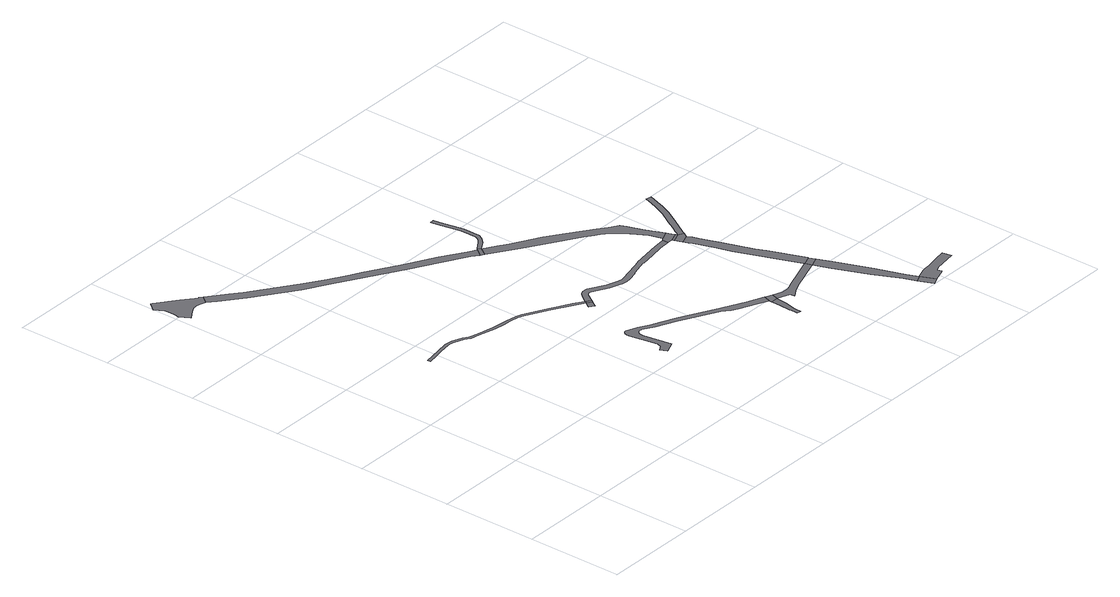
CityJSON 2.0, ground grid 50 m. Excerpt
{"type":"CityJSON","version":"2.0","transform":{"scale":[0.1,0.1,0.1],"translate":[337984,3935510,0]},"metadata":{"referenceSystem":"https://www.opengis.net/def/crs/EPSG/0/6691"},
"CityObjects":{
"road1":{"type":"Road","geometry":[{"type":"MultiSurface","lod":"1","boundaries":[[[0,1,2,3,4,5,6,7,8,9,10,11,12,13,14,15,16,17,18,19,20,21,22]]]}]},
"road2":{"type":"Road","attributes":{"RoadStructureAttribute.sectionType":"1"},"geometry":[{"type":"MultiSurface","lod":"1","boundaries":[[[23,24,25,26,27,28,29,30,31,32,33,34,35,36,37,38,39,40,41,42,43,44,45,46,47,48,49,50,51,52,53,54,55,56,57,58]]]}]},
"road3":{"type":"Road","attributes":{"function":"3","RoadStructureAttribute.sectionType":"1"},"geometry":[{"type":"MultiSurface","lod":"1","boundaries":[[[59,60,61,62,63,64,65,66,67,68,69,16,15,70,71,72,73,74,75,76,77,78,79]]]}]},
"road4":{"type":"Road","geometry":[{"type":"MultiSurface","lod":"1","boundaries":[[[80,81,82,83,84,58]]]}]},
"road5":{"type":"Road","geometry":[{"type":"MultiSurface","lod":"1","boundaries":[[[85,23,58,84]]]}]},
"road6":{"type":"Road","attributes":{"RoadStructureAttribute.sectionType":"1"},"geometry":[{"type":"MultiSurface","lod":"1","boundaries":[[[86,87,88,89,90,91,92,93,94,95,96,97,98,99,100,101,102,103,104,105,106,107,108,109,110,111,112,113,114,115,116,117,118,119,120,121,122]]]}]},
"road7":{"type":"Road","geometry":[{"type":"MultiSurface","lod":"1","boundaries":[[[78,123,124,125,79]]]}]},
"road8":{"type":"Road","attributes":{"RoadStructureAttribute.sectionType":"1"},"geometry":[{"type":"MultiSurface","lod":"1","boundaries":[[[126,127,128,129,130,131,132,133,134,135,136,137,138,139,140,141,142,23,85,143,144,145,146,147,148,149,150,151,152,153,154,155,156,157,158]]]}]},
"road9":{"type":"Road","attributes":{"RoadStructureAttribute.sectionType":"1"},"geometry":[{"type":"MultiSurface","lod":"1","boundaries":[[[159,160,161,162,163,164,165,166,167,168,169,170,171,172,173,125,124]]]}]},
"road10":{"type":"Road","geometry":[{"type":"MultiSurface","lod":"1","boundaries":[[[121,174,175,176,177,122]]]}]},
"road11":{"type":"Road","attributes":{"function":"3","RoadStructureAttribute.sectionType":"1"},"geometry":[{"type":"MultiSurface","lod":"1","boundaries":[[[123,178,179,180,181,182,183,184,185,186,187,188,189,190,191,192,193,194,195,196,197,198,199,200,201,202,124]]]}]},
"road12":{"type":"Road","attributes":{"RoadStructureAttribute.sectionType":"1"},"geometry":[{"type":"MultiSurface","lod":"1","boundaries":[[[203,204,205,206,207,176,175,174,208,209,210,211,212,213,214,215,216,175,217,218,219,220,221,222,223]]]}]},
"road13":{"type":"Road","geometry":[{"type":"MultiSurface","lod":"1","boundaries":[[[224,191,190,225,126,158,226,227]]]}]},
"road14":{"type":"Road","attributes":{"function":"3","RoadStructureAttribute.sectionType":"1"},"geometry":[{"type":"MultiSurface","lod":"1","boundaries":[[[226,228,229,227]]]}]},
"road15":{"type":"Road","geometry":[{"type":"MultiSurface","lod":"1","boundaries":[[[230,229,228,231,232]]]}]},
"road16":{"type":"Road","attributes":{"function":"3","RoadStructureAttribute.sectionType":"1"},"geometry":[{"type":"MultiSurface","lod":"1","boundaries":[[[231,233,234,235,236,237,238,239,223,240,241,242,243,244,245,246,247,232]]]}]},
"road17":{"type":"Road","geometry":[{"type":"MultiSurface","lod":"1","boundaries":[[[223,222,248,240]]]}]},
"road18":{"type":"Road","attributes":{"function":"3","RoadStructureAttribute.sectionType":"1"},"geometry":[{"type":"MultiSurface","lod":"1","boundaries":[[[249,250,251,248,222,252,253,254,255,256]]]}]},
"road19":{"type":"Road","geometry":[{"type":"MultiSurface","lod":"1","boundaries":[[[256,255,257,258]]]}]},
"road20":{"type":"Road","attributes":{"RoadStructureAttribute.sectionType":"1"},"geometry":[{"type":"MultiSurface","lod":"1","boundaries":[[[230,259,260,261,262,263,264,265,266,267,268,269,270,271,272,273,229]]]}]},
"road21":{"type":"Road","attributes":{"RoadStructureAttribute.sectionType":"1"},"geometry":[{"type":"MultiSurface","lod":"1","boundaries":[[[274,275,276,277,278,279,280,281,282,283,284,256,258]]]}]}
},
"vertices":[
[1,2635,0],[27,2585,0],[32,2556,0],[29,2528,0],[22,2506,0],[55,2455,0],[58,2457,0],[101,2485,0],[110,2490,0],[132,2501,0],[148,2504,0],[151,2504,0],[172,2500,0],[173,2500,0],[188,2496,0],[202,2489,0],[233,2528,0],[217,2541,0],[216,2541,0],[202,2551,0],[146,2594,0],[43,2673,0],[37,2678,0],
[1304,1145,0],[1253,1177,0],[1234,1187,0],[1183,1215,0],[1151,1233,0],[1032,1296,0],[1003,1307,0],[949,1316,0],[915,1318,0],[858,1327,0],[770,1347,0],[726,1359,0],[697,1376,0],[647,1396,0],[622,1401,0],[603,1401,0],[539,1391,0],[440,1373,0],[443,1358,0],[498,1368,0],[541,1377,0],[604,1386,0],[620,1386,0],[643,1381,0],[691,1363,0],[705,1354,0],[720,1345,0],[766,1333,0],[855,1312,0],[913,1303,0],[947,1301,0],[999,1292,0],[1026,1282,0],[1144,1220,0],[1245,1164,0],[1296,1133,0],
[1309,1841,0],[1190,1915,0],[1038,1999,0],[861,2102,0],[802,2135,0],[715,2184,0],[594,2265,0],[593,2265,0],[384,2412,0],[329,2454,0],[234,2527,0],[245,2455,0],[356,2367,0],[568,2220,0],[692,2145,0],[838,2063,0],[1012,1956,0],[1161,1876,0],[1284,1803,0],[1321,1778,0],[1348,1818,0],
[1278,1105,0],[1275,1101,0],[1300,1084,0],[1313,1105,0],[1321,1116,0],
[1329,1128,0],
[1765,567,0],[1736,582,0],[1652,625,0],[1552,676,0],[1489,707,0],[1443,730,0],[1344,774,0],[1330,782,0],[1285,805,0],[1273,812,0],[1217,835,0],[1207,835,0],[1198,827,0],[1194,821,0],[1191,809,0],[1192,794,0],[1218,648,0],[1211,624,0],[1181,607,0],[1197,573,0],[1258,598,0],[1236,750,0],[1236,770,0],[1240,779,0],[1249,785,0],[1260,788,0],[1268,787,0],[1272,785,0],[1329,753,0],[1426,709,0],[1537,652,0],[1625,607,0],[1664,575,0],[1692,557,0],[1781,517,0],[1835,492,0],[1852,530,0],
[1340,1765,0],[1367,1807,0],[1357,1823,0],
[1948,1210,0],[1887,1204,0],[1811,1192,0],[1730,1180,0],[1729,1178,0],[1637,1154,0],[1636,1155,0],[1624,1152,0],[1582,1140,0],[1563,1138,0],[1540,1140,0],[1525,1145,0],[1481,1162,0],[1394,1207,0],[1365,1208,0],[1345,1198,0],[1327,1178,0],[1350,1160,0],[1363,1174,0],[1372,1178,0],[1386,1177,0],[1469,1135,0],[1515,1117,0],[1533,1111,0],[1564,1107,0],[1589,1110,0],[1637,1123,0],[1644,1130,0],[1736,1154,0],[1740,1151,0],[1816,1162,0],[1891,1174,0],[1951,1181,0],
[1417,1839,0],[1443,1866,0],[1456,1893,0],[1455,1984,0],[1431,2106,0],[1429,2121,0],[1427,2140,0],[1407,2137,0],[1409,2121,0],[1412,2103,0],[1435,1982,0],[1436,1898,0],[1427,1877,0],[1414,1864,0],[1404,1855,0],
[1836,477,0],[1875,480,0],[1890,514,0],[1863,525,0],
[1410,1718,0],[1471,1678,0],[1519,1649,0],[1589,1608,0],[1746,1512,0],[1789,1482,0],[1810,1466,0],[1847,1436,0],[1882,1393,0],[1918,1337,0],[1943,1286,0],[1951,1264,0],[1964,1224,0],[2009,1242,0],[1985,1303,0],[1966,1346,0],[1941,1417,0],[1928,1447,0],[1884,1475,0],[1840,1512,0],[1786,1548,0],[1721,1595,0],[1628,1654,0],[1484,1736,0],[1435,1768,0],
[2106,542,0],[2021,512,0],[1990,499,0],[1972,494,0],[1937,494,0],[1838,449,0],[1838,424,0],[1833,368,0],[1838,367,0],[1834,325,0],[1854,321,0],[1857,363,0],[1871,423,0],[1874,443,0],[1941,453,0],[1945,430,0],[1983,455,0],[2028,477,0],[2099,502,0],[2209,541,0],[2198,575,0],
[2019,1217,0],[1949,1211,0],[1979,1181,0],[2026,1200,0],
[1983,1171,0],[2031,1188,0],
[2059,1174,0],[1998,1132,0],[2046,1150,0],
[2008,1106,0],[2011,1096,0],[2053,976,0],[2074,903,0],[2124,766,0],[2139,729,0],[2196,579,0],[2249,596,0],[2248,598,0],[2176,786,0],[2157,836,0],[2127,920,0],[2106,992,0],[2068,1095,0],[2058,1124,0],
[2262,563,0],
[2415,156,0],[2365,301,0],[2293,490,0],[2235,465,0],[2312,278,0],[2379,140,0],[2403,80,0],[2440,96,0],
[2435,3,0],[2472,19,0],
[2066,1186,0],[2073,1200,0],[2121,1280,0],[2161,1347,0],[2188,1408,0],[2202,1447,0],[2218,1495,0],[2190,1504,0],[2174,1456,0],[2160,1420,0],[2134,1361,0],[2095,1295,0],[2067,1248,0],[2047,1216,0],[2040,1203,0],
[2535,43,0],[2541,46,0],[2536,70,0],[2556,79,0],[2602,86,0],[2678,98,0],[2666,146,0],[2617,138,0],[2545,124,0],[2511,118,0],[2491,114,0]
]}
